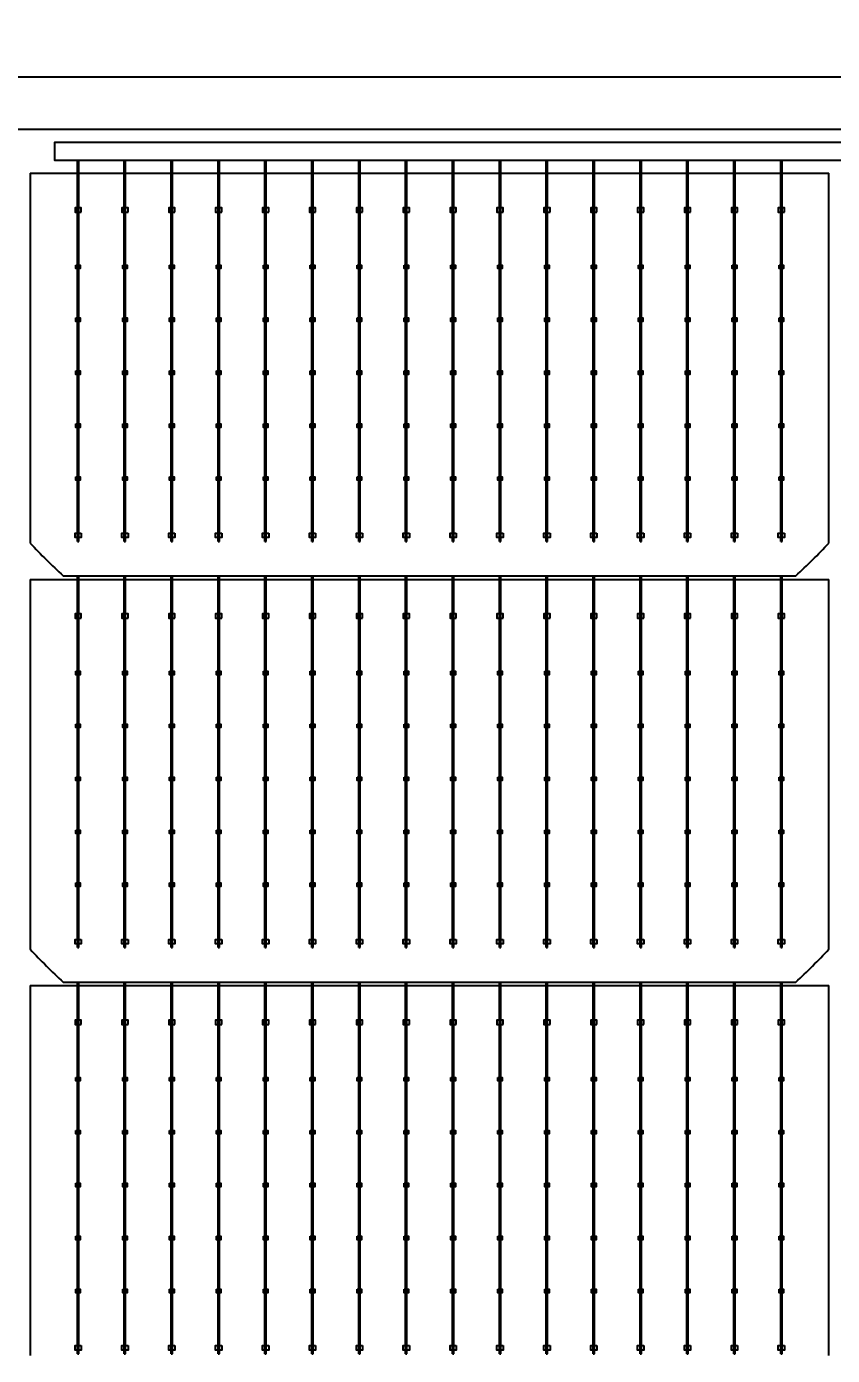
# Model space of a CAD drawing. Header units: millimetres. Extents: x 10297564 to 11610295, y -9287743 to -8409454.
# Drawn here: x 10400729 to 10403294, y -9077305 to -9073076 of the extents above; entities that cross this region are included whole.
import ezdxf

# ---------------------------------------------------------------- set-up
doc = ezdxf.new("R2010")
doc.units = ezdxf.units.MM
doc.header["$LTSCALE"] = 100
doc.layers.add('E1', color=1, linetype='Continuous')
doc.styles.add('HL-S1', font='DotumChe.ttf')
doc.styles.add('MG', font='malgun.ttf')
doc.dimstyles.new('HL-100', dxfattribs={"dimscale": 100, "dimtxt": 3, "dimasz": 4, "dimexe": 2, "dimexo": 2, "dimgap": 1, "dimtad": 1, "dimdec": 0, "dimzin": 0, "dimlunit": 6, "dimtxsty": 'HL-S1', "dimblk": 'DOTSMALL', "dimcen": 4, "dimdle": 2, "dimclrd": 256, "dimclre": 256, "dimclrt": 4, "dimazin": 0, "dimtfac": 1, "dimtdec": 0, "dimtix": 1, "dimtmove": 2, "dimatfit": 3, "dimldrblk": 'DOTSMALL', "dimfxl": 1.5, "dimtolj": 1, "dimtzin": 0, "dimlwd": -1, "dimlwe": -1, "dimarcsym": 0})

# ---------------------------------------------------------------- blocks, each defined once
blk = doc.blocks.new('*D70')
at = {"layer": 'defpoints', "color": 0, "transparency": 16777216}
for p in [(10406065.8, -9072711.4), (10390262.3, -9073236.3), (10406065.8, -9073236.3)]:
    blk.add_point(p, dxfattribs=at)
at = {"layer": 'E1', "color": 1, "transparency": 16777216}
for p, q in [((10390262.3, -9072836.3), (10390262.3, -9072311.4)), ((10406065.8, -9072836.3), (10406065.8, -9072311.4)), ((10390662.3, -9072711.4), (10405665.8, -9072711.4))]:
    blk.add_line(p, q, dxfattribs=at)
for points in [[(10390662.3, -9072644.7), (10390662.3, -9072778.1), (10390262.3, -9072711.4)], [(10405665.8, -9072644.7), (10405665.8, -9072778.1), (10406065.8, -9072711.4)]]:
    blk.add_solid(points, dxfattribs=at)
at = {"layer": 'E1', "color": 7, "transparency": 16777216, "insert": (10398164, -9072080.1), "char_height": 500, "attachment_point": 5, "style": 'MG'}
blk.add_mtext('\\A1;1133', dxfattribs=at)
blk = doc.blocks.new('_DotSmall')
at = {"color": 0, "linetype": 'ByBlock', "const_width": 0.5}
blk.add_lwpolyline([(-0.0625, 0, 1), (0.0625, 0, 1)], format="xyb", close=True, dxfattribs=at)

msp = doc.modelspace()

# ---------------------------------------------------------------- linework, layer by layer
for p, q in [((10400890.8, -9074714.8), (10400890.8, -9073501.3)), ((10400895.3, -9074714.8), (10400895.3, -9073501.3)), ((10401040, -9074714.8), (10401040, -9073501.3)), ((10401044.5, -9074714.8), (10401044.5, -9073501.3)), ((10401189.3, -9074714.8), (10401189.3, -9073501.3)), ((10401193.8, -9074714.8), (10401193.8, -9073501.3)), ((10401338.5, -9074714.8), (10401338.5, -9073501.3)), ((10401343, -9074714.8), (10401343, -9073501.3)), ((10401487.8, -9074714.8), (10401487.8, -9073501.3)), ((10401492.3, -9074714.8), (10401492.3, -9073501.3)), ((10401637, -9074714.8), (10401637, -9073501.3)), ((10401641.5, -9074714.8), (10401641.5, -9073501.3)), ((10401786.3, -9074714.8), (10401786.3, -9073501.3)), ((10401790.7, -9074714.8), (10401790.7, -9073501.3)), ((10401935.5, -9074714.8), (10401935.5, -9073501.3)), ((10401940, -9074714.8), (10401940, -9073501.3)), ((10402084.8, -9074714.8), (10402084.8, -9073501.3)), ((10402089.2, -9074714.8), (10402089.2, -9073501.3)), ((10402234, -9074714.8), (10402234, -9073501.3)), ((10402238.5, -9074714.8), (10402238.5, -9073501.3)), ((10402383.3, -9074714.8), (10402383.3, -9073501.3)), ((10402387.7, -9074714.8), (10402387.7, -9073501.3)), ((10402532.5, -9074714.8), (10402532.5, -9073501.3)), ((10402537, -9074714.8), (10402537, -9073501.3)), ((10402681.8, -9074714.8), (10402681.8, -9073501.3)), ((10402686.2, -9074714.8), (10402686.2, -9073501.3)), ((10402831, -9074714.8), (10402831, -9073501.3)), ((10402835.5, -9074714.8), (10402835.5, -9073501.3)), ((10402980.3, -9074714.8), (10402980.3, -9073501.3)), ((10402984.7, -9074714.8), (10402984.7, -9073501.3)), ((10403129.5, -9074714.8), (10403129.5, -9073501.3)), ((10403134, -9074714.8), (10403134, -9073501.3)), ((10400741, -9073543.1), (10403282.4, -9073543.1)), ((10400741, -9074835.8), (10403282.4, -9074835.8)), ((10400890.8, -9076007.4), (10400890.8, -9074824.5)), ((10400895.3, -9076007.4), (10400895.3, -9074824.5)), ((10401040, -9076007.4), (10401040, -9074824.5)), ((10401044.5, -9076007.4), (10401044.5, -9074824.5)), ((10401189.3, -9076007.4), (10401189.3, -9074824.5)), ((10401193.8, -9076007.4), (10401193.8, -9074824.5)), ((10401338.5, -9076007.4), (10401338.5, -9074824.5)), ((10401343, -9076007.4), (10401343, -9074824.5)), ((10401487.8, -9076007.4), (10401487.8, -9074824.5)), ((10401492.3, -9076007.4), (10401492.3, -9074824.5)), ((10401637, -9076007.4), (10401637, -9074824.5)), ((10401641.5, -9076007.4), (10401641.5, -9074824.5)), ((10401786.3, -9076007.4), (10401786.3, -9074824.5)), ((10401790.7, -9076007.4), (10401790.7, -9074824.5)), ((10401935.5, -9076007.4), (10401935.5, -9074824.5)), ((10401940, -9076007.4), (10401940, -9074824.5)), ((10402084.8, -9076007.4), (10402084.8, -9074824.5)), ((10402089.2, -9076007.4), (10402089.2, -9074824.5)), ((10402234, -9076007.4), (10402234, -9074824.5)), ((10402238.5, -9076007.4), (10402238.5, -9074824.5)), ((10402383.3, -9076007.4), (10402383.3, -9074824.5)), ((10402387.7, -9076007.4), (10402387.7, -9074824.5)), ((10402532.5, -9076007.4), (10402532.5, -9074824.5)), ((10402537, -9076007.4), (10402537, -9074824.5)), ((10402681.8, -9076007.4), (10402681.8, -9074824.5)), ((10402686.2, -9076007.4), (10402686.2, -9074824.5)), ((10402831, -9076007.4), (10402831, -9074824.5)), ((10402835.5, -9076007.4), (10402835.5, -9074824.5)), ((10402980.3, -9076007.4), (10402980.3, -9074824.5)), ((10402984.7, -9076007.4), (10402984.7, -9074824.5)), ((10403129.5, -9076007.4), (10403129.5, -9074824.5)), ((10403134, -9076007.4), (10403134, -9074824.5)), ((10400890.8, -9077300.1), (10400890.8, -9076117.2)), ((10400895.3, -9077300.1), (10400895.3, -9076117.2)), ((10401040, -9077300.1), (10401040, -9076117.2)), ((10401044.5, -9077300.1), (10401044.5, -9076117.2)), ((10401189.3, -9077300.1), (10401189.3, -9076117.2)), ((10401193.8, -9077300.1), (10401193.8, -9076117.2)), ((10401338.5, -9077300.1), (10401338.5, -9076117.2)), ((10401343, -9077300.1), (10401343, -9076117.2)), ((10401487.8, -9077300.1), (10401487.8, -9076117.2)), ((10401492.3, -9077300.1), (10401492.3, -9076117.2)), ((10401637, -9077300.1), (10401637, -9076117.2)), ((10401641.5, -9077300.1), (10401641.5, -9076117.2)), ((10401786.3, -9077300.1), (10401786.3, -9076117.2)), ((10401790.7, -9077300.1), (10401790.7, -9076117.2)), ((10401935.5, -9077300.1), (10401935.5, -9076117.2)), ((10401940, -9077300.1), (10401940, -9076117.2)), ((10402084.8, -9077300.1), (10402084.8, -9076117.2)), ((10402089.2, -9077300.1), (10402089.2, -9076117.2)), ((10402234, -9077300.1), (10402234, -9076117.2)), ((10402238.5, -9077300.1), (10402238.5, -9076117.2)), ((10402383.3, -9077300.1), (10402383.3, -9076117.2)), ((10402387.7, -9077300.1), (10402387.7, -9076117.2)), ((10402532.5, -9077300.1), (10402532.5, -9076117.2)), ((10402537, -9077300.1), (10402537, -9076117.2)), ((10402681.8, -9077300.1), (10402681.8, -9076117.2)), ((10402686.2, -9077300.1), (10402686.2, -9076117.2)), ((10402831, -9077300.1), (10402831, -9076117.2)), ((10402835.5, -9077300.1), (10402835.5, -9076117.2)), ((10402980.3, -9077300.1), (10402980.3, -9076117.2)), ((10402984.7, -9077300.1), (10402984.7, -9076117.2)), ((10403129.5, -9077300.1), (10403129.5, -9076117.2)), ((10403134, -9077300.1), (10403134, -9076117.2)), ((10400741, -9076128.4), (10403282.4, -9076128.4))]:
    msp.add_line(p, q)
for points in [[(10390262.3, -9073235.9), (10406065.8, -9073235.9), (10406065.8, -9107604.7), (10390262.3, -9107604.7)], [(10390429.7, -9073403.3), (10405898.4, -9073403.3), (10405898.4, -9107437.3), (10390429.7, -9107437.3)], [(10405770.1, -9073445.5), (10400818.4, -9073445.5), (10400818.4, -9073501.3), (10405770.1, -9073501.3)], [(10400902.8, -9073666.8), (10400902.8, -9073652.9), (10400883.3, -9073652.9), (10400883.3, -9073666.8)], [(10401052, -9073666.8), (10401052, -9073652.9), (10401032.5, -9073652.9), (10401032.5, -9073666.8)], [(10401201.3, -9073666.8), (10401201.3, -9073652.9), (10401181.8, -9073652.9), (10401181.8, -9073666.8)], [(10401350.5, -9073666.8), (10401350.5, -9073652.9), (10401331, -9073652.9), (10401331, -9073666.8)], [(10401499.8, -9073666.8), (10401499.8, -9073652.9), (10401480.3, -9073652.9), (10401480.3, -9073666.8)], [(10401649, -9073666.8), (10401649, -9073652.9), (10401629.5, -9073652.9), (10401629.5, -9073666.8)], [(10401798.3, -9073666.8), (10401798.3, -9073652.9), (10401778.8, -9073652.9), (10401778.8, -9073666.8)], [(10401947.5, -9073666.8), (10401947.5, -9073652.9), (10401928, -9073652.9), (10401928, -9073666.8)], [(10402096.8, -9073666.8), (10402096.8, -9073652.9), (10402077.2, -9073652.9), (10402077.2, -9073666.8)], [(10402246, -9073666.8), (10402246, -9073652.9), (10402226.5, -9073652.9), (10402226.5, -9073666.8)], [(10402395.3, -9073666.8), (10402395.3, -9073652.9), (10402375.7, -9073652.9), (10402375.7, -9073666.8)], [(10402544.5, -9073666.8), (10402544.5, -9073652.9), (10402525, -9073652.9), (10402525, -9073666.8)], [(10402693.8, -9073666.8), (10402693.8, -9073652.9), (10402674.2, -9073652.9), (10402674.2, -9073666.8)], [(10402843, -9073666.8), (10402843, -9073652.9), (10402823.5, -9073652.9), (10402823.5, -9073666.8)], [(10402992.3, -9073666.8), (10402992.3, -9073652.9), (10402972.7, -9073652.9), (10402972.7, -9073666.8)], [(10403141.5, -9073666.8), (10403141.5, -9073652.9), (10403122, -9073652.9), (10403122, -9073666.8)], [(10400886.1, -9073835.2), (10400900, -9073835.2), (10400900, -9073846.3), (10400886.1, -9073846.3)], [(10401035.3, -9073835.2), (10401049.3, -9073835.2), (10401049.3, -9073846.3), (10401035.3, -9073846.3)], [(10401184.6, -9073835.2), (10401198.5, -9073835.2), (10401198.5, -9073846.3), (10401184.6, -9073846.3)], [(10401333.8, -9073835.2), (10401347.7, -9073835.2), (10401347.7, -9073846.3), (10401333.8, -9073846.3)], [(10401483, -9073835.2), (10401497, -9073835.2), (10401497, -9073846.3), (10401483, -9073846.3)], [(10401632.3, -9073835.2), (10401646.2, -9073835.2), (10401646.2, -9073846.3), (10401632.3, -9073846.3)], [(10401781.5, -9073835.2), (10401795.5, -9073835.2), (10401795.5, -9073846.3), (10401781.5, -9073846.3)], [(10401930.8, -9073835.2), (10401944.7, -9073835.2), (10401944.7, -9073846.3), (10401930.8, -9073846.3)], [(10402080, -9073835.2), (10402094, -9073835.2), (10402094, -9073846.3), (10402080, -9073846.3)], [(10402229.3, -9073835.2), (10402243.2, -9073835.2), (10402243.2, -9073846.3), (10402229.3, -9073846.3)], [(10402378.5, -9073835.2), (10402392.5, -9073835.2), (10402392.5, -9073846.3), (10402378.5, -9073846.3)], [(10402527.8, -9073835.2), (10402541.7, -9073835.2), (10402541.7, -9073846.3), (10402527.8, -9073846.3)], [(10402677, -9073835.2), (10402691, -9073835.2), (10402691, -9073846.3), (10402677, -9073846.3)], [(10402826.3, -9073835.2), (10402840.2, -9073835.2), (10402840.2, -9073846.3), (10402826.3, -9073846.3)], [(10402975.5, -9073835.2), (10402989.5, -9073835.2), (10402989.5, -9073846.3), (10402975.5, -9073846.3)], [(10403124.8, -9073835.2), (10403138.7, -9073835.2), (10403138.7, -9073846.3), (10403124.8, -9073846.3)], [(10400886.1, -9074003.7), (10400900, -9074003.7), (10400900, -9074014.8), (10400886.1, -9074014.8)], [(10401035.3, -9074003.7), (10401049.3, -9074003.7), (10401049.3, -9074014.8), (10401035.3, -9074014.8)], [(10401184.6, -9074003.7), (10401198.5, -9074003.7), (10401198.5, -9074014.8), (10401184.6, -9074014.8)], [(10401333.8, -9074003.7), (10401347.7, -9074003.7), (10401347.7, -9074014.8), (10401333.8, -9074014.8)], [(10401483, -9074003.7), (10401497, -9074003.7), (10401497, -9074014.8), (10401483, -9074014.8)], [(10401632.3, -9074003.7), (10401646.2, -9074003.7), (10401646.2, -9074014.8), (10401632.3, -9074014.8)], [(10401781.5, -9074003.7), (10401795.5, -9074003.7), (10401795.5, -9074014.8), (10401781.5, -9074014.8)], [(10401930.8, -9074003.7), (10401944.7, -9074003.7), (10401944.7, -9074014.8), (10401930.8, -9074014.8)], [(10402080, -9074003.7), (10402094, -9074003.7), (10402094, -9074014.8), (10402080, -9074014.8)], [(10402229.3, -9074003.7), (10402243.2, -9074003.7), (10402243.2, -9074014.8), (10402229.3, -9074014.8)], [(10402378.5, -9074003.7), (10402392.5, -9074003.7), (10402392.5, -9074014.8), (10402378.5, -9074014.8)], [(10402527.8, -9074003.7), (10402541.7, -9074003.7), (10402541.7, -9074014.8), (10402527.8, -9074014.8)], [(10402677, -9074003.7), (10402691, -9074003.7), (10402691, -9074014.8), (10402677, -9074014.8)], [(10402826.3, -9074003.7), (10402840.2, -9074003.7), (10402840.2, -9074014.8), (10402826.3, -9074014.8)], [(10402975.5, -9074003.7), (10402989.5, -9074003.7), (10402989.5, -9074014.8), (10402975.5, -9074014.8)], [(10403124.8, -9074003.7), (10403138.7, -9074003.7), (10403138.7, -9074014.8), (10403124.8, -9074014.8)], [(10400886.1, -9074172.2), (10400900, -9074172.2), (10400900, -9074183.3), (10400886.1, -9074183.3)], [(10401035.3, -9074172.2), (10401049.3, -9074172.2), (10401049.3, -9074183.3), (10401035.3, -9074183.3)], [(10401184.6, -9074172.2), (10401198.5, -9074172.2), (10401198.5, -9074183.3), (10401184.6, -9074183.3)], [(10401333.8, -9074172.2), (10401347.7, -9074172.2), (10401347.7, -9074183.3), (10401333.8, -9074183.3)], [(10401483, -9074172.2), (10401497, -9074172.2), (10401497, -9074183.3), (10401483, -9074183.3)], [(10401632.3, -9074172.2), (10401646.2, -9074172.2), (10401646.2, -9074183.3), (10401632.3, -9074183.3)], [(10401781.5, -9074172.2), (10401795.5, -9074172.2), (10401795.5, -9074183.3), (10401781.5, -9074183.3)], [(10401930.8, -9074172.2), (10401944.7, -9074172.2), (10401944.7, -9074183.3), (10401930.8, -9074183.3)], [(10402080, -9074172.2), (10402094, -9074172.2), (10402094, -9074183.3), (10402080, -9074183.3)], [(10402229.3, -9074172.2), (10402243.2, -9074172.2), (10402243.2, -9074183.3), (10402229.3, -9074183.3)], [(10402378.5, -9074172.2), (10402392.5, -9074172.2), (10402392.5, -9074183.3), (10402378.5, -9074183.3)], [(10402527.8, -9074172.2), (10402541.7, -9074172.2), (10402541.7, -9074183.3), (10402527.8, -9074183.3)], [(10402677, -9074172.2), (10402691, -9074172.2), (10402691, -9074183.3), (10402677, -9074183.3)], [(10402826.3, -9074172.2), (10402840.2, -9074172.2), (10402840.2, -9074183.3), (10402826.3, -9074183.3)], [(10402975.5, -9074172.2), (10402989.5, -9074172.2), (10402989.5, -9074183.3), (10402975.5, -9074183.3)], [(10403124.8, -9074172.2), (10403138.7, -9074172.2), (10403138.7, -9074183.3), (10403124.8, -9074183.3)], [(10400886.1, -9074340.7), (10400900, -9074340.7), (10400900, -9074351.8), (10400886.1, -9074351.8)], [(10401035.3, -9074340.7), (10401049.3, -9074340.7), (10401049.3, -9074351.8), (10401035.3, -9074351.8)], [(10401184.6, -9074340.7), (10401198.5, -9074340.7), (10401198.5, -9074351.8), (10401184.6, -9074351.8)], [(10401333.8, -9074340.7), (10401347.7, -9074340.7), (10401347.7, -9074351.8), (10401333.8, -9074351.8)], [(10401483, -9074340.7), (10401497, -9074340.7), (10401497, -9074351.8), (10401483, -9074351.8)], [(10401632.3, -9074340.7), (10401646.2, -9074340.7), (10401646.2, -9074351.8), (10401632.3, -9074351.8)], [(10401781.5, -9074340.7), (10401795.5, -9074340.7), (10401795.5, -9074351.8), (10401781.5, -9074351.8)], [(10401930.8, -9074340.7), (10401944.7, -9074340.7), (10401944.7, -9074351.8), (10401930.8, -9074351.8)], [(10402080, -9074340.7), (10402094, -9074340.7), (10402094, -9074351.8), (10402080, -9074351.8)], [(10402229.3, -9074340.7), (10402243.2, -9074340.7), (10402243.2, -9074351.8), (10402229.3, -9074351.8)], [(10402378.5, -9074340.7), (10402392.5, -9074340.7), (10402392.5, -9074351.8), (10402378.5, -9074351.8)], [(10402527.8, -9074340.7), (10402541.7, -9074340.7), (10402541.7, -9074351.8), (10402527.8, -9074351.8)], [(10402677, -9074340.7), (10402691, -9074340.7), (10402691, -9074351.8), (10402677, -9074351.8)], [(10402826.3, -9074340.7), (10402840.2, -9074340.7), (10402840.2, -9074351.8), (10402826.3, -9074351.8)], [(10402975.5, -9074340.7), (10402989.5, -9074340.7), (10402989.5, -9074351.8), (10402975.5, -9074351.8)], [(10403124.8, -9074340.7), (10403138.7, -9074340.7), (10403138.7, -9074351.8), (10403124.8, -9074351.8)], [(10400886.1, -9074509.2), (10400900, -9074509.2), (10400900, -9074520.3), (10400886.1, -9074520.3)], [(10401035.3, -9074509.2), (10401049.3, -9074509.2), (10401049.3, -9074520.3), (10401035.3, -9074520.3)], [(10401184.6, -9074509.2), (10401198.5, -9074509.2), (10401198.5, -9074520.3), (10401184.6, -9074520.3)], [(10401333.8, -9074509.2), (10401347.7, -9074509.2), (10401347.7, -9074520.3), (10401333.8, -9074520.3)], [(10401483, -9074509.2), (10401497, -9074509.2), (10401497, -9074520.3), (10401483, -9074520.3)], [(10401632.3, -9074509.2), (10401646.2, -9074509.2), (10401646.2, -9074520.3), (10401632.3, -9074520.3)], [(10401781.5, -9074509.2), (10401795.5, -9074509.2), (10401795.5, -9074520.3), (10401781.5, -9074520.3)], [(10401930.8, -9074509.2), (10401944.7, -9074509.2), (10401944.7, -9074520.3), (10401930.8, -9074520.3)], [(10402080, -9074509.2), (10402094, -9074509.2), (10402094, -9074520.3), (10402080, -9074520.3)], [(10402229.3, -9074509.2), (10402243.2, -9074509.2), (10402243.2, -9074520.3), (10402229.3, -9074520.3)], [(10402378.5, -9074509.2), (10402392.5, -9074509.2), (10402392.5, -9074520.3), (10402378.5, -9074520.3)], [(10402527.8, -9074509.2), (10402541.7, -9074509.2), (10402541.7, -9074520.3), (10402527.8, -9074520.3)], [(10402677, -9074509.2), (10402691, -9074509.2), (10402691, -9074520.3), (10402677, -9074520.3)], [(10402826.3, -9074509.2), (10402840.2, -9074509.2), (10402840.2, -9074520.3), (10402826.3, -9074520.3)], [(10402975.5, -9074509.2), (10402989.5, -9074509.2), (10402989.5, -9074520.3), (10402975.5, -9074520.3)], [(10403124.8, -9074509.2), (10403138.7, -9074509.2), (10403138.7, -9074520.3), (10403124.8, -9074520.3)], [(10400902.8, -9074688.7), (10400902.8, -9074702.6), (10400883.3, -9074702.6), (10400883.3, -9074688.7)], [(10401052, -9074688.7), (10401052, -9074702.6), (10401032.5, -9074702.6), (10401032.5, -9074688.7)], [(10401201.3, -9074688.7), (10401201.3, -9074702.6), (10401181.8, -9074702.6), (10401181.8, -9074688.7)], [(10401350.5, -9074688.7), (10401350.5, -9074702.6), (10401331, -9074702.6), (10401331, -9074688.7)], [(10401499.8, -9074688.7), (10401499.8, -9074702.6), (10401480.3, -9074702.6), (10401480.3, -9074688.7)], [(10401649, -9074688.7), (10401649, -9074702.6), (10401629.5, -9074702.6), (10401629.5, -9074688.7)], [(10401798.3, -9074688.7), (10401798.3, -9074702.6), (10401778.8, -9074702.6), (10401778.8, -9074688.7)], [(10401947.5, -9074688.7), (10401947.5, -9074702.6), (10401928, -9074702.6), (10401928, -9074688.7)], [(10402096.8, -9074688.7), (10402096.8, -9074702.6), (10402077.2, -9074702.6), (10402077.2, -9074688.7)], [(10402246, -9074688.7), (10402246, -9074702.6), (10402226.5, -9074702.6), (10402226.5, -9074688.7)], [(10402395.3, -9074688.7), (10402395.3, -9074702.6), (10402375.7, -9074702.6), (10402375.7, -9074688.7)], [(10402544.5, -9074688.7), (10402544.5, -9074702.6), (10402525, -9074702.6), (10402525, -9074688.7)], [(10402693.8, -9074688.7), (10402693.8, -9074702.6), (10402674.2, -9074702.6), (10402674.2, -9074688.7)], [(10402843, -9074688.7), (10402843, -9074702.6), (10402823.5, -9074702.6), (10402823.5, -9074688.7)], [(10402992.3, -9074688.7), (10402992.3, -9074702.6), (10402972.7, -9074702.6), (10402972.7, -9074688.7)], [(10403141.5, -9074688.7), (10403141.5, -9074702.6), (10403122, -9074702.6), (10403122, -9074688.7)], [(10400902.8, -9074959.5), (10400902.8, -9074945.5), (10400883.3, -9074945.5), (10400883.3, -9074959.5)], [(10401052, -9074959.5), (10401052, -9074945.5), (10401032.5, -9074945.5), (10401032.5, -9074959.5)], [(10401201.3, -9074959.5), (10401201.3, -9074945.5), (10401181.8, -9074945.5), (10401181.8, -9074959.5)], [(10401350.5, -9074959.5), (10401350.5, -9074945.5), (10401331, -9074945.5), (10401331, -9074959.5)], [(10401499.8, -9074959.5), (10401499.8, -9074945.5), (10401480.3, -9074945.5), (10401480.3, -9074959.5)], [(10401649, -9074959.5), (10401649, -9074945.5), (10401629.5, -9074945.5), (10401629.5, -9074959.5)], [(10401798.3, -9074959.5), (10401798.3, -9074945.5), (10401778.8, -9074945.5), (10401778.8, -9074959.5)], [(10401947.5, -9074959.5), (10401947.5, -9074945.5), (10401928, -9074945.5), (10401928, -9074959.5)], [(10402096.8, -9074959.5), (10402096.8, -9074945.5), (10402077.2, -9074945.5), (10402077.2, -9074959.5)], [(10402246, -9074959.5), (10402246, -9074945.5), (10402226.5, -9074945.5), (10402226.5, -9074959.5)], [(10402395.3, -9074959.5), (10402395.3, -9074945.5), (10402375.7, -9074945.5), (10402375.7, -9074959.5)], [(10402544.5, -9074959.5), (10402544.5, -9074945.5), (10402525, -9074945.5), (10402525, -9074959.5)], [(10402693.8, -9074959.5), (10402693.8, -9074945.5), (10402674.2, -9074945.5), (10402674.2, -9074959.5)], [(10402843, -9074959.5), (10402843, -9074945.5), (10402823.5, -9074945.5), (10402823.5, -9074959.5)], [(10402992.3, -9074959.5), (10402992.3, -9074945.5), (10402972.7, -9074945.5), (10402972.7, -9074959.5)], [(10403141.5, -9074959.5), (10403141.5, -9074945.5), (10403122, -9074945.5), (10403122, -9074959.5)], [(10400886.1, -9075127.8), (10400900, -9075127.8), (10400900, -9075139), (10400886.1, -9075139)], [(10401035.3, -9075127.8), (10401049.3, -9075127.8), (10401049.3, -9075139), (10401035.3, -9075139)], [(10401184.6, -9075127.8), (10401198.5, -9075127.8), (10401198.5, -9075139), (10401184.6, -9075139)], [(10401333.8, -9075127.8), (10401347.7, -9075127.8), (10401347.7, -9075139), (10401333.8, -9075139)], [(10401483, -9075127.8), (10401497, -9075127.8), (10401497, -9075139), (10401483, -9075139)], [(10401632.3, -9075127.8), (10401646.2, -9075127.8), (10401646.2, -9075139), (10401632.3, -9075139)], [(10401781.5, -9075127.8), (10401795.5, -9075127.8), (10401795.5, -9075139), (10401781.5, -9075139)], [(10401930.8, -9075127.8), (10401944.7, -9075127.8), (10401944.7, -9075139), (10401930.8, -9075139)], [(10402080, -9075127.8), (10402094, -9075127.8), (10402094, -9075139), (10402080, -9075139)], [(10402229.3, -9075127.8), (10402243.2, -9075127.8), (10402243.2, -9075139), (10402229.3, -9075139)], [(10402378.5, -9075127.8), (10402392.5, -9075127.8), (10402392.5, -9075139), (10402378.5, -9075139)], [(10402527.8, -9075127.8), (10402541.7, -9075127.8), (10402541.7, -9075139), (10402527.8, -9075139)], [(10402677, -9075127.8), (10402691, -9075127.8), (10402691, -9075139), (10402677, -9075139)], [(10402826.3, -9075127.8), (10402840.2, -9075127.8), (10402840.2, -9075139), (10402826.3, -9075139)], [(10402975.5, -9075127.8), (10402989.5, -9075127.8), (10402989.5, -9075139), (10402975.5, -9075139)], [(10403124.8, -9075127.8), (10403138.7, -9075127.8), (10403138.7, -9075139), (10403124.8, -9075139)], [(10400886.1, -9075296.3), (10400900, -9075296.3), (10400900, -9075307.5), (10400886.1, -9075307.5)], [(10401035.3, -9075296.3), (10401049.3, -9075296.3), (10401049.3, -9075307.5), (10401035.3, -9075307.5)], [(10401184.6, -9075296.3), (10401198.5, -9075296.3), (10401198.5, -9075307.5), (10401184.6, -9075307.5)], [(10401333.8, -9075296.3), (10401347.7, -9075296.3), (10401347.7, -9075307.5), (10401333.8, -9075307.5)], [(10401483, -9075296.3), (10401497, -9075296.3), (10401497, -9075307.5), (10401483, -9075307.5)], [(10401632.3, -9075296.3), (10401646.2, -9075296.3), (10401646.2, -9075307.5), (10401632.3, -9075307.5)], [(10401781.5, -9075296.3), (10401795.5, -9075296.3), (10401795.5, -9075307.5), (10401781.5, -9075307.5)], [(10401930.8, -9075296.3), (10401944.7, -9075296.3), (10401944.7, -9075307.5), (10401930.8, -9075307.5)], [(10402080, -9075296.3), (10402094, -9075296.3), (10402094, -9075307.5), (10402080, -9075307.5)], [(10402229.3, -9075296.3), (10402243.2, -9075296.3), (10402243.2, -9075307.5), (10402229.3, -9075307.5)], [(10402378.5, -9075296.3), (10402392.5, -9075296.3), (10402392.5, -9075307.5), (10402378.5, -9075307.5)], [(10402527.8, -9075296.3), (10402541.7, -9075296.3), (10402541.7, -9075307.5), (10402527.8, -9075307.5)], [(10402677, -9075296.3), (10402691, -9075296.3), (10402691, -9075307.5), (10402677, -9075307.5)], [(10402826.3, -9075296.3), (10402840.2, -9075296.3), (10402840.2, -9075307.5), (10402826.3, -9075307.5)], [(10402975.5, -9075296.3), (10402989.5, -9075296.3), (10402989.5, -9075307.5), (10402975.5, -9075307.5)], [(10403124.8, -9075296.3), (10403138.7, -9075296.3), (10403138.7, -9075307.5), (10403124.8, -9075307.5)], [(10400886.1, -9075464.8), (10400900, -9075464.8), (10400900, -9075476), (10400886.1, -9075476)], [(10401035.3, -9075464.8), (10401049.3, -9075464.8), (10401049.3, -9075476), (10401035.3, -9075476)], [(10401184.6, -9075464.8), (10401198.5, -9075464.8), (10401198.5, -9075476), (10401184.6, -9075476)], [(10401333.8, -9075464.8), (10401347.7, -9075464.8), (10401347.7, -9075476), (10401333.8, -9075476)], [(10401483, -9075464.8), (10401497, -9075464.8), (10401497, -9075476), (10401483, -9075476)], [(10401632.3, -9075464.8), (10401646.2, -9075464.8), (10401646.2, -9075476), (10401632.3, -9075476)], [(10401781.5, -9075464.8), (10401795.5, -9075464.8), (10401795.5, -9075476), (10401781.5, -9075476)], [(10401930.8, -9075464.8), (10401944.7, -9075464.8), (10401944.7, -9075476), (10401930.8, -9075476)], [(10402080, -9075464.8), (10402094, -9075464.8), (10402094, -9075476), (10402080, -9075476)], [(10402229.3, -9075464.8), (10402243.2, -9075464.8), (10402243.2, -9075476), (10402229.3, -9075476)], [(10402378.5, -9075464.8), (10402392.5, -9075464.8), (10402392.5, -9075476), (10402378.5, -9075476)], [(10402527.8, -9075464.8), (10402541.7, -9075464.8), (10402541.7, -9075476), (10402527.8, -9075476)], [(10402677, -9075464.8), (10402691, -9075464.8), (10402691, -9075476), (10402677, -9075476)], [(10402826.3, -9075464.8), (10402840.2, -9075464.8), (10402840.2, -9075476), (10402826.3, -9075476)], [(10402975.5, -9075464.8), (10402989.5, -9075464.8), (10402989.5, -9075476), (10402975.5, -9075476)], [(10403124.8, -9075464.8), (10403138.7, -9075464.8), (10403138.7, -9075476), (10403124.8, -9075476)], [(10400886.1, -9075633.3), (10400900, -9075633.3), (10400900, -9075644.5), (10400886.1, -9075644.5)], [(10401035.3, -9075633.3), (10401049.3, -9075633.3), (10401049.3, -9075644.5), (10401035.3, -9075644.5)], [(10401184.6, -9075633.3), (10401198.5, -9075633.3), (10401198.5, -9075644.5), (10401184.6, -9075644.5)], [(10401333.8, -9075633.3), (10401347.7, -9075633.3), (10401347.7, -9075644.5), (10401333.8, -9075644.5)], [(10401483, -9075633.3), (10401497, -9075633.3), (10401497, -9075644.5), (10401483, -9075644.5)], [(10401632.3, -9075633.3), (10401646.2, -9075633.3), (10401646.2, -9075644.5), (10401632.3, -9075644.5)], [(10401781.5, -9075633.3), (10401795.5, -9075633.3), (10401795.5, -9075644.5), (10401781.5, -9075644.5)], [(10401930.8, -9075633.3), (10401944.7, -9075633.3), (10401944.7, -9075644.5), (10401930.8, -9075644.5)], [(10402080, -9075633.3), (10402094, -9075633.3), (10402094, -9075644.5), (10402080, -9075644.5)], [(10402229.3, -9075633.3), (10402243.2, -9075633.3), (10402243.2, -9075644.5), (10402229.3, -9075644.5)], [(10402378.5, -9075633.3), (10402392.5, -9075633.3), (10402392.5, -9075644.5), (10402378.5, -9075644.5)], [(10402527.8, -9075633.3), (10402541.7, -9075633.3), (10402541.7, -9075644.5), (10402527.8, -9075644.5)], [(10402677, -9075633.3), (10402691, -9075633.3), (10402691, -9075644.5), (10402677, -9075644.5)], [(10402826.3, -9075633.3), (10402840.2, -9075633.3), (10402840.2, -9075644.5), (10402826.3, -9075644.5)], [(10402975.5, -9075633.3), (10402989.5, -9075633.3), (10402989.5, -9075644.5), (10402975.5, -9075644.5)], [(10403124.8, -9075633.3), (10403138.7, -9075633.3), (10403138.7, -9075644.5), (10403124.8, -9075644.5)], [(10400886.1, -9075801.8), (10400900, -9075801.8), (10400900, -9075813), (10400886.1, -9075813)], [(10401035.3, -9075801.8), (10401049.3, -9075801.8), (10401049.3, -9075813), (10401035.3, -9075813)], [(10401184.6, -9075801.8), (10401198.5, -9075801.8), (10401198.5, -9075813), (10401184.6, -9075813)], [(10401333.8, -9075801.8), (10401347.7, -9075801.8), (10401347.7, -9075813), (10401333.8, -9075813)], [(10401483, -9075801.8), (10401497, -9075801.8), (10401497, -9075813), (10401483, -9075813)], [(10401632.3, -9075801.8), (10401646.2, -9075801.8), (10401646.2, -9075813), (10401632.3, -9075813)], [(10401781.5, -9075801.8), (10401795.5, -9075801.8), (10401795.5, -9075813), (10401781.5, -9075813)], [(10401930.8, -9075801.8), (10401944.7, -9075801.8), (10401944.7, -9075813), (10401930.8, -9075813)], [(10402080, -9075801.8), (10402094, -9075801.8), (10402094, -9075813), (10402080, -9075813)], [(10402229.3, -9075801.8), (10402243.2, -9075801.8), (10402243.2, -9075813), (10402229.3, -9075813)], [(10402378.5, -9075801.8), (10402392.5, -9075801.8), (10402392.5, -9075813), (10402378.5, -9075813)], [(10402527.8, -9075801.8), (10402541.7, -9075801.8), (10402541.7, -9075813), (10402527.8, -9075813)], [(10402677, -9075801.8), (10402691, -9075801.8), (10402691, -9075813), (10402677, -9075813)], [(10402826.3, -9075801.8), (10402840.2, -9075801.8), (10402840.2, -9075813), (10402826.3, -9075813)], [(10402975.5, -9075801.8), (10402989.5, -9075801.8), (10402989.5, -9075813), (10402975.5, -9075813)], [(10403124.8, -9075801.8), (10403138.7, -9075801.8), (10403138.7, -9075813), (10403124.8, -9075813)], [(10400902.8, -9075981.3), (10400902.8, -9075995.3), (10400883.3, -9075995.3), (10400883.3, -9075981.3)], [(10401052, -9075981.3), (10401052, -9075995.3), (10401032.5, -9075995.3), (10401032.5, -9075981.3)], [(10401201.3, -9075981.3), (10401201.3, -9075995.3), (10401181.8, -9075995.3), (10401181.8, -9075981.3)], [(10401350.5, -9075981.3), (10401350.5, -9075995.3), (10401331, -9075995.3), (10401331, -9075981.3)], [(10401499.8, -9075981.3), (10401499.8, -9075995.3), (10401480.3, -9075995.3), (10401480.3, -9075981.3)], [(10401649, -9075981.3), (10401649, -9075995.3), (10401629.5, -9075995.3), (10401629.5, -9075981.3)], [(10401798.3, -9075981.3), (10401798.3, -9075995.3), (10401778.8, -9075995.3), (10401778.8, -9075981.3)], [(10401947.5, -9075981.3), (10401947.5, -9075995.3), (10401928, -9075995.3), (10401928, -9075981.3)], [(10402096.8, -9075981.3), (10402096.8, -9075995.3), (10402077.2, -9075995.3), (10402077.2, -9075981.3)], [(10402246, -9075981.3), (10402246, -9075995.3), (10402226.5, -9075995.3), (10402226.5, -9075981.3)], [(10402395.3, -9075981.3), (10402395.3, -9075995.3), (10402375.7, -9075995.3), (10402375.7, -9075981.3)], [(10402544.5, -9075981.3), (10402544.5, -9075995.3), (10402525, -9075995.3), (10402525, -9075981.3)], [(10402693.8, -9075981.3), (10402693.8, -9075995.3), (10402674.2, -9075995.3), (10402674.2, -9075981.3)], [(10402843, -9075981.3), (10402843, -9075995.3), (10402823.5, -9075995.3), (10402823.5, -9075981.3)], [(10402992.3, -9075981.3), (10402992.3, -9075995.3), (10402972.7, -9075995.3), (10402972.7, -9075981.3)], [(10403141.5, -9075981.3), (10403141.5, -9075995.3), (10403122, -9075995.3), (10403122, -9075981.3)], [(10400902.8, -9076252.2), (10400902.8, -9076238.2), (10400883.3, -9076238.2), (10400883.3, -9076252.2)], [(10401052, -9076252.2), (10401052, -9076238.2), (10401032.5, -9076238.2), (10401032.5, -9076252.2)], [(10401201.3, -9076252.2), (10401201.3, -9076238.2), (10401181.8, -9076238.2), (10401181.8, -9076252.2)], [(10401350.5, -9076252.2), (10401350.5, -9076238.2), (10401331, -9076238.2), (10401331, -9076252.2)], [(10401499.8, -9076252.2), (10401499.8, -9076238.2), (10401480.3, -9076238.2), (10401480.3, -9076252.2)], [(10401649, -9076252.2), (10401649, -9076238.2), (10401629.5, -9076238.2), (10401629.5, -9076252.2)], [(10401798.3, -9076252.2), (10401798.3, -9076238.2), (10401778.8, -9076238.2), (10401778.8, -9076252.2)], [(10401947.5, -9076252.2), (10401947.5, -9076238.2), (10401928, -9076238.2), (10401928, -9076252.2)], [(10402096.8, -9076252.2), (10402096.8, -9076238.2), (10402077.2, -9076238.2), (10402077.2, -9076252.2)], [(10402246, -9076252.2), (10402246, -9076238.2), (10402226.5, -9076238.2), (10402226.5, -9076252.2)], [(10402395.3, -9076252.2), (10402395.3, -9076238.2), (10402375.7, -9076238.2), (10402375.7, -9076252.2)], [(10402544.5, -9076252.2), (10402544.5, -9076238.2), (10402525, -9076238.2), (10402525, -9076252.2)], [(10402693.8, -9076252.2), (10402693.8, -9076238.2), (10402674.2, -9076238.2), (10402674.2, -9076252.2)], [(10402843, -9076252.2), (10402843, -9076238.2), (10402823.5, -9076238.2), (10402823.5, -9076252.2)], [(10402992.3, -9076252.2), (10402992.3, -9076238.2), (10402972.7, -9076238.2), (10402972.7, -9076252.2)], [(10403141.5, -9076252.2), (10403141.5, -9076238.2), (10403122, -9076238.2), (10403122, -9076252.2)], [(10400886.1, -9076420.5), (10400900, -9076420.5), (10400900, -9076431.7), (10400886.1, -9076431.7)], [(10401035.3, -9076420.5), (10401049.3, -9076420.5), (10401049.3, -9076431.7), (10401035.3, -9076431.7)], [(10401184.6, -9076420.5), (10401198.5, -9076420.5), (10401198.5, -9076431.7), (10401184.6, -9076431.7)], [(10401333.8, -9076420.5), (10401347.7, -9076420.5), (10401347.7, -9076431.7), (10401333.8, -9076431.7)], [(10401483, -9076420.5), (10401497, -9076420.5), (10401497, -9076431.7), (10401483, -9076431.7)], [(10401632.3, -9076420.5), (10401646.2, -9076420.5), (10401646.2, -9076431.7), (10401632.3, -9076431.7)], [(10401781.5, -9076420.5), (10401795.5, -9076420.5), (10401795.5, -9076431.7), (10401781.5, -9076431.7)], [(10401930.8, -9076420.5), (10401944.7, -9076420.5), (10401944.7, -9076431.7), (10401930.8, -9076431.7)], [(10402080, -9076420.5), (10402094, -9076420.5), (10402094, -9076431.7), (10402080, -9076431.7)], [(10402229.3, -9076420.5), (10402243.2, -9076420.5), (10402243.2, -9076431.7), (10402229.3, -9076431.7)], [(10402378.5, -9076420.5), (10402392.5, -9076420.5), (10402392.5, -9076431.7), (10402378.5, -9076431.7)], [(10402527.8, -9076420.5), (10402541.7, -9076420.5), (10402541.7, -9076431.7), (10402527.8, -9076431.7)], [(10402677, -9076420.5), (10402691, -9076420.5), (10402691, -9076431.7), (10402677, -9076431.7)], [(10402826.3, -9076420.5), (10402840.2, -9076420.5), (10402840.2, -9076431.7), (10402826.3, -9076431.7)], [(10402975.5, -9076420.5), (10402989.5, -9076420.5), (10402989.5, -9076431.7), (10402975.5, -9076431.7)], [(10403124.8, -9076420.5), (10403138.7, -9076420.5), (10403138.7, -9076431.7), (10403124.8, -9076431.7)], [(10400886.1, -9076589), (10400900, -9076589), (10400900, -9076600.2), (10400886.1, -9076600.2)], [(10401035.3, -9076589), (10401049.3, -9076589), (10401049.3, -9076600.2), (10401035.3, -9076600.2)], [(10401184.6, -9076589), (10401198.5, -9076589), (10401198.5, -9076600.2), (10401184.6, -9076600.2)], [(10401333.8, -9076589), (10401347.7, -9076589), (10401347.7, -9076600.2), (10401333.8, -9076600.2)], [(10401483, -9076589), (10401497, -9076589), (10401497, -9076600.2), (10401483, -9076600.2)], [(10401632.3, -9076589), (10401646.2, -9076589), (10401646.2, -9076600.2), (10401632.3, -9076600.2)], [(10401781.5, -9076589), (10401795.5, -9076589), (10401795.5, -9076600.2), (10401781.5, -9076600.2)], [(10401930.8, -9076589), (10401944.7, -9076589), (10401944.7, -9076600.2), (10401930.8, -9076600.2)], [(10402080, -9076589), (10402094, -9076589), (10402094, -9076600.2), (10402080, -9076600.2)], [(10402229.3, -9076589), (10402243.2, -9076589), (10402243.2, -9076600.2), (10402229.3, -9076600.2)], [(10402378.5, -9076589), (10402392.5, -9076589), (10402392.5, -9076600.2), (10402378.5, -9076600.2)], [(10402527.8, -9076589), (10402541.7, -9076589), (10402541.7, -9076600.2), (10402527.8, -9076600.2)], [(10402677, -9076589), (10402691, -9076589), (10402691, -9076600.2), (10402677, -9076600.2)], [(10402826.3, -9076589), (10402840.2, -9076589), (10402840.2, -9076600.2), (10402826.3, -9076600.2)], [(10402975.5, -9076589), (10402989.5, -9076589), (10402989.5, -9076600.2), (10402975.5, -9076600.2)], [(10403124.8, -9076589), (10403138.7, -9076589), (10403138.7, -9076600.2), (10403124.8, -9076600.2)], [(10400886.1, -9076757.5), (10400900, -9076757.5), (10400900, -9076768.7), (10400886.1, -9076768.7)], [(10401035.3, -9076757.5), (10401049.3, -9076757.5), (10401049.3, -9076768.7), (10401035.3, -9076768.7)], [(10401184.6, -9076757.5), (10401198.5, -9076757.5), (10401198.5, -9076768.7), (10401184.6, -9076768.7)], [(10401333.8, -9076757.5), (10401347.7, -9076757.5), (10401347.7, -9076768.7), (10401333.8, -9076768.7)], [(10401483, -9076757.5), (10401497, -9076757.5), (10401497, -9076768.7), (10401483, -9076768.7)], [(10401632.3, -9076757.5), (10401646.2, -9076757.5), (10401646.2, -9076768.7), (10401632.3, -9076768.7)], [(10401781.5, -9076757.5), (10401795.5, -9076757.5), (10401795.5, -9076768.7), (10401781.5, -9076768.7)], [(10401930.8, -9076757.5), (10401944.7, -9076757.5), (10401944.7, -9076768.7), (10401930.8, -9076768.7)], [(10402080, -9076757.5), (10402094, -9076757.5), (10402094, -9076768.7), (10402080, -9076768.7)], [(10402229.3, -9076757.5), (10402243.2, -9076757.5), (10402243.2, -9076768.7), (10402229.3, -9076768.7)], [(10402378.5, -9076757.5), (10402392.5, -9076757.5), (10402392.5, -9076768.7), (10402378.5, -9076768.7)], [(10402527.8, -9076757.5), (10402541.7, -9076757.5), (10402541.7, -9076768.7), (10402527.8, -9076768.7)], [(10402677, -9076757.5), (10402691, -9076757.5), (10402691, -9076768.7), (10402677, -9076768.7)], [(10402826.3, -9076757.5), (10402840.2, -9076757.5), (10402840.2, -9076768.7), (10402826.3, -9076768.7)], [(10402975.5, -9076757.5), (10402989.5, -9076757.5), (10402989.5, -9076768.7), (10402975.5, -9076768.7)], [(10403124.8, -9076757.5), (10403138.7, -9076757.5), (10403138.7, -9076768.7), (10403124.8, -9076768.7)], [(10400886.1, -9076926), (10400900, -9076926), (10400900, -9076937.2), (10400886.1, -9076937.2)], [(10401035.3, -9076926), (10401049.3, -9076926), (10401049.3, -9076937.2), (10401035.3, -9076937.2)], [(10401184.6, -9076926), (10401198.5, -9076926), (10401198.5, -9076937.2), (10401184.6, -9076937.2)], [(10401333.8, -9076926), (10401347.7, -9076926), (10401347.7, -9076937.2), (10401333.8, -9076937.2)], [(10401483, -9076926), (10401497, -9076926), (10401497, -9076937.2), (10401483, -9076937.2)], [(10401632.3, -9076926), (10401646.2, -9076926), (10401646.2, -9076937.2), (10401632.3, -9076937.2)], [(10401781.5, -9076926), (10401795.5, -9076926), (10401795.5, -9076937.2), (10401781.5, -9076937.2)], [(10401930.8, -9076926), (10401944.7, -9076926), (10401944.7, -9076937.2), (10401930.8, -9076937.2)], [(10402080, -9076926), (10402094, -9076926), (10402094, -9076937.2), (10402080, -9076937.2)], [(10402229.3, -9076926), (10402243.2, -9076926), (10402243.2, -9076937.2), (10402229.3, -9076937.2)], [(10402378.5, -9076926), (10402392.5, -9076926), (10402392.5, -9076937.2), (10402378.5, -9076937.2)], [(10402527.8, -9076926), (10402541.7, -9076926), (10402541.7, -9076937.2), (10402527.8, -9076937.2)], [(10402677, -9076926), (10402691, -9076926), (10402691, -9076937.2), (10402677, -9076937.2)], [(10402826.3, -9076926), (10402840.2, -9076926), (10402840.2, -9076937.2), (10402826.3, -9076937.2)], [(10402975.5, -9076926), (10402989.5, -9076926), (10402989.5, -9076937.2), (10402975.5, -9076937.2)], [(10403124.8, -9076926), (10403138.7, -9076926), (10403138.7, -9076937.2), (10403124.8, -9076937.2)], [(10400886.1, -9077094.5), (10400900, -9077094.5), (10400900, -9077105.7), (10400886.1, -9077105.7)], [(10401035.3, -9077094.5), (10401049.3, -9077094.5), (10401049.3, -9077105.7), (10401035.3, -9077105.7)], [(10401184.6, -9077094.5), (10401198.5, -9077094.5), (10401198.5, -9077105.7), (10401184.6, -9077105.7)], [(10401333.8, -9077094.5), (10401347.7, -9077094.5), (10401347.7, -9077105.7), (10401333.8, -9077105.7)], [(10401483, -9077094.5), (10401497, -9077094.5), (10401497, -9077105.7), (10401483, -9077105.7)], [(10401632.3, -9077094.5), (10401646.2, -9077094.5), (10401646.2, -9077105.7), (10401632.3, -9077105.7)], [(10401781.5, -9077094.5), (10401795.5, -9077094.5), (10401795.5, -9077105.7), (10401781.5, -9077105.7)], [(10401930.8, -9077094.5), (10401944.7, -9077094.5), (10401944.7, -9077105.7), (10401930.8, -9077105.7)], [(10402080, -9077094.5), (10402094, -9077094.5), (10402094, -9077105.7), (10402080, -9077105.7)], [(10402229.3, -9077094.5), (10402243.2, -9077094.5), (10402243.2, -9077105.7), (10402229.3, -9077105.7)], [(10402378.5, -9077094.5), (10402392.5, -9077094.5), (10402392.5, -9077105.7), (10402378.5, -9077105.7)], [(10402527.8, -9077094.5), (10402541.7, -9077094.5), (10402541.7, -9077105.7), (10402527.8, -9077105.7)], [(10402677, -9077094.5), (10402691, -9077094.5), (10402691, -9077105.7), (10402677, -9077105.7)], [(10402826.3, -9077094.5), (10402840.2, -9077094.5), (10402840.2, -9077105.7), (10402826.3, -9077105.7)], [(10402975.5, -9077094.5), (10402989.5, -9077094.5), (10402989.5, -9077105.7), (10402975.5, -9077105.7)], [(10403124.8, -9077094.5), (10403138.7, -9077094.5), (10403138.7, -9077105.7), (10403124.8, -9077105.7)], [(10400902.8, -9077274), (10400902.8, -9077288), (10400883.3, -9077288), (10400883.3, -9077274)], [(10401052, -9077274), (10401052, -9077288), (10401032.5, -9077288), (10401032.5, -9077274)], [(10401201.3, -9077274), (10401201.3, -9077288), (10401181.8, -9077288), (10401181.8, -9077274)], [(10401350.5, -9077274), (10401350.5, -9077288), (10401331, -9077288), (10401331, -9077274)], [(10401499.8, -9077274), (10401499.8, -9077288), (10401480.3, -9077288), (10401480.3, -9077274)], [(10401649, -9077274), (10401649, -9077288), (10401629.5, -9077288), (10401629.5, -9077274)], [(10401798.3, -9077274), (10401798.3, -9077288), (10401778.8, -9077288), (10401778.8, -9077274)], [(10401947.5, -9077274), (10401947.5, -9077288), (10401928, -9077288), (10401928, -9077274)], [(10402096.8, -9077274), (10402096.8, -9077288), (10402077.2, -9077288), (10402077.2, -9077274)], [(10402246, -9077274), (10402246, -9077288), (10402226.5, -9077288), (10402226.5, -9077274)], [(10402395.3, -9077274), (10402395.3, -9077288), (10402375.7, -9077288), (10402375.7, -9077274)], [(10402544.5, -9077274), (10402544.5, -9077288), (10402525, -9077288), (10402525, -9077274)], [(10402693.8, -9077274), (10402693.8, -9077288), (10402674.2, -9077288), (10402674.2, -9077274)], [(10402843, -9077274), (10402843, -9077288), (10402823.5, -9077288), (10402823.5, -9077274)], [(10402992.3, -9077274), (10402992.3, -9077288), (10402972.7, -9077288), (10402972.7, -9077274)], [(10403141.5, -9077274), (10403141.5, -9077288), (10403122, -9077288), (10403122, -9077274)]]:
    msp.add_lwpolyline(points, close=True)
for points in [[(10400741, -9073543.1), (10400741, -9074719.9)], [(10403282.4, -9074719.9), (10403282.4, -9073543.1)], [(10400890.8, -9074714.8), (10400895.3, -9074714.8)], [(10401040, -9074714.8), (10401044.5, -9074714.8)], [(10401189.3, -9074714.8), (10401193.8, -9074714.8)], [(10401338.5, -9074714.8), (10401343, -9074714.8)], [(10401487.8, -9074714.8), (10401492.3, -9074714.8)], [(10401637, -9074714.8), (10401641.5, -9074714.8)], [(10401786.3, -9074714.8), (10401790.7, -9074714.8)], [(10401935.5, -9074714.8), (10401940, -9074714.8)], [(10402084.8, -9074714.8), (10402089.2, -9074714.8)], [(10402234, -9074714.8), (10402238.5, -9074714.8)], [(10402383.3, -9074714.8), (10402387.7, -9074714.8)], [(10402532.5, -9074714.8), (10402537, -9074714.8)], [(10402681.8, -9074714.8), (10402686.2, -9074714.8)], [(10402831, -9074714.8), (10402835.5, -9074714.8)], [(10402980.3, -9074714.8), (10402984.7, -9074714.8)], [(10403129.5, -9074714.8), (10403134, -9074714.8)], [(10400741, -9074835.8), (10400741, -9076012.6)], [(10400845.7, -9074824.6), (10403177.7, -9074824.6)], [(10403282.4, -9076012.6), (10403282.4, -9074835.8)], [(10400890.8, -9076007.4), (10400895.3, -9076007.4)], [(10401040, -9076007.4), (10401044.5, -9076007.4)], [(10401189.3, -9076007.4), (10401193.8, -9076007.4)], [(10401338.5, -9076007.4), (10401343, -9076007.4)], [(10401487.8, -9076007.4), (10401492.3, -9076007.4)], [(10401637, -9076007.4), (10401641.5, -9076007.4)], [(10401786.3, -9076007.4), (10401790.7, -9076007.4)], [(10401935.5, -9076007.4), (10401940, -9076007.4)], [(10402084.8, -9076007.4), (10402089.2, -9076007.4)], [(10402234, -9076007.4), (10402238.5, -9076007.4)], [(10402383.3, -9076007.4), (10402387.7, -9076007.4)], [(10402532.5, -9076007.4), (10402537, -9076007.4)], [(10402681.8, -9076007.4), (10402686.2, -9076007.4)], [(10402831, -9076007.4), (10402835.5, -9076007.4)], [(10402980.3, -9076007.4), (10402984.7, -9076007.4)], [(10403129.5, -9076007.4), (10403134, -9076007.4)], [(10400845.7, -9076117.3), (10403177.7, -9076117.3)], [(10400741, -9076128.4), (10400741, -9077305.2)], [(10403282.4, -9077305.2), (10403282.4, -9076128.4)], [(10400890.8, -9077300.1), (10400895.3, -9077300.1)], [(10401040, -9077300.1), (10401044.5, -9077300.1)], [(10401189.3, -9077300.1), (10401193.8, -9077300.1)], [(10401338.5, -9077300.1), (10401343, -9077300.1)], [(10401487.8, -9077300.1), (10401492.3, -9077300.1)], [(10401637, -9077300.1), (10401641.5, -9077300.1)], [(10401786.3, -9077300.1), (10401790.7, -9077300.1)], [(10401935.5, -9077300.1), (10401940, -9077300.1)], [(10402084.8, -9077300.1), (10402089.2, -9077300.1)], [(10402234, -9077300.1), (10402238.5, -9077300.1)], [(10402383.3, -9077300.1), (10402387.7, -9077300.1)], [(10402532.5, -9077300.1), (10402537, -9077300.1)], [(10402681.8, -9077300.1), (10402686.2, -9077300.1)], [(10402831, -9077300.1), (10402835.5, -9077300.1)], [(10402980.3, -9077300.1), (10402984.7, -9077300.1)], [(10403129.5, -9077300.1), (10403134, -9077300.1)]]:
    msp.add_lwpolyline(points)
for centre, start, end in [((10402010.3, -9073555.3), 222.5369, 227.4631), ((10402013.1, -9073555.3), 312.5369, 317.4631), ((10402010.3, -9074848), 222.5369, 227.4631), ((10402013.1, -9074848), 312.5369, 317.4631)]:
    msp.add_arc(centre, 1722.6, start, end)

# ---------------------------------------------------------------- dimensions: what is measured, and where the dimension line sits
at = {"layer": 'E1'}
dim = msp.add_linear_dim(base=(10406065.8, -9072711.4), p1=(10390262.3, -9073236.3), p2=(10406065.8, -9073236.3), text='1133', dimstyle='HL-100', override={"dimscale": 200, "dimtxt": 2.5, "dimasz": 2, "dimtxsty": 'MG', "dimsah": 1, "dimclrd": 1, "dimclre": 1, "dimclrt": 7}, dxfattribs=at)
dim.commit()
dim.dimension.update_dxf_attribs({"geometry": '*D70', "text_midpoint": (10398164, -9072080.1), "dimtype": 160})

doc.saveas('drawing.dxf')
